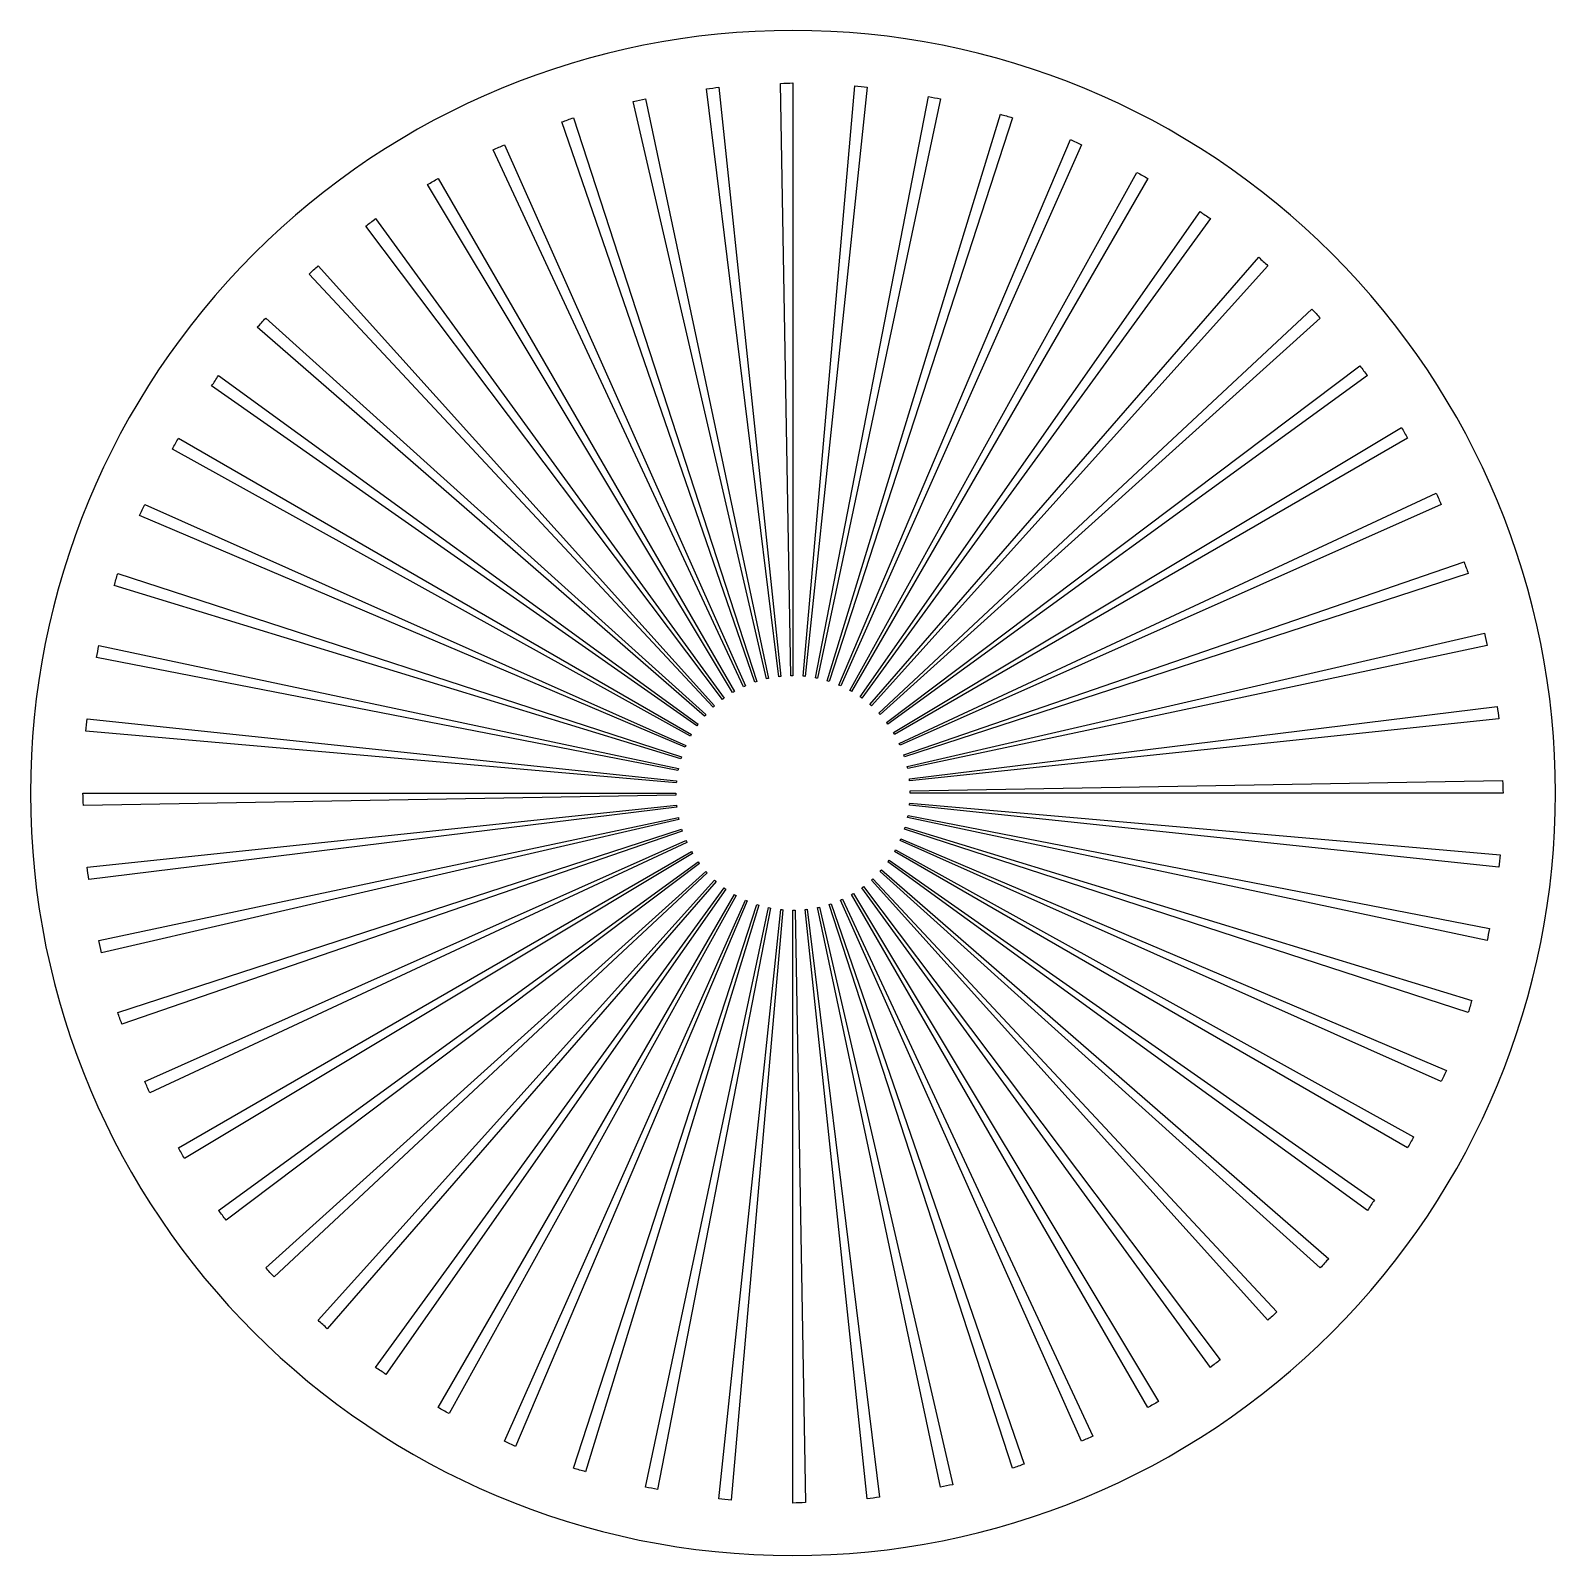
# Model space of a CAD drawing. Extents: x 36 to 166, y 113 to 243.
import ezdxf

# ---------------------------------------------------------------- set-up
doc = ezdxf.new("R2010")
doc.units = 0
doc.layers.add('Ebene_1', color=7, linetype='CONTINUOUS')

msp = doc.modelspace()

# ---------------------------------------------------------------- linework, layer by layer
at = {"layer": 'Ebene_1', "color": 7}
for p, q in [((101.24808, 242.873071), (101.24808, 242.873071)), ((100.03214, 187.81084), (93.880575, 237.90955)), ((94.928056, 238.033057), (100.20474, 187.83044)), ((94.928056, 238.033057), (94.928056, 238.033057)), ((101.07393, 187.88493), (100.19285, 238.364539)), ((101.24808, 238.40616), (101.24808, 238.405644)), ((101.24808, 238.405879), (101.24808, 238.40616)), ((101.24808, 238.405644), (101.24808, 187.89193)), ((102.11883, 187.85315), (106.52011, 238.15708)), ((107.56863, 238.033057), (102.29246, 187.83715)), ((99.001192, 187.63461), (87.642196, 236.836747)), ((88.677791, 237.042936), (99.172241, 187.66921)), ((88.677791, 237.042936), (88.677791, 237.042936)), ((103.15443, 187.70744), (112.78433, 237.249125)), ((113.81889, 237.042936), (103.32496, 187.67334)), ((82.55155, 235.444584), (98.162484, 187.39894)), ((82.55155, 235.444584), (82.55155, 235.444584)), ((104.16884, 187.45476), (118.92866, 235.731905)), ((119.94513, 235.444584), (104.33523, 187.40256)), ((97.997636, 187.34104), (81.560913, 235.079232)), ((97.027669, 186.95242), (75.697705, 232.695398)), ((76.655786, 233.137231), (97.187349, 187.02222)), ((76.655786, 233.137231), (76.655786, 233.137231)), ((105.1512, 187.09718), (124.88178, 233.579582)), ((125.8409, 233.137231), (105.3114, 187.02738)), ((71.017371, 230.264539), (96.253556, 186.55351)), ((71.017371, 230.264539), (71.017371, 230.264539)), ((106.0912, 186.63879), (130.55896, 230.779753)), ((131.47983, 230.264022), (106.24261, 186.55299)), ((96.105762, 186.46051), (70.09598, 229.748291)), ((106.97797, 186.08481), (135.9333, 227.437838)), ((95.240181, 185.87552), (64.855473, 226.197087)), ((65.68488, 226.850793), (95.380225, 185.97835)), ((65.68488, 226.850793), (65.68488, 226.850793)), ((136.8118, 226.850793), (107.11956, 185.98352)), ((107.80169, 185.44092), (140.93042, 223.551253)), ((60.791121, 222.834501), (94.566321, 185.32258)), ((60.791121, 222.834501), (60.791121, 222.834501)), ((141.70556, 222.835018), (107.93243, 185.32516)), ((94.436096, 185.20786), (60.015975, 222.118266)), ((56.315942, 218.359322), (93.827865, 184.58361)), ((56.315942, 218.359322), (56.315942, 218.359322)), ((108.55461, 184.71486), (145.46451, 219.134469)), ((146.18074, 218.359322), (108.6714, 184.58619)), ((93.71366, 184.45131), (55.59919, 217.584176)), ((52.299133, 213.465564), (93.171574, 183.7697)), ((52.299133, 213.465564), (52.299133, 213.465564)), ((109.22641, 183.9144), (149.54333, 214.294971)), ((150.19703, 213.465564), (109.33028, 183.77384)), ((93.068221, 183.62966), (51.712606, 212.587581)), ((48.885905, 208.13359), (92.596932, 182.89689)), ((48.885905, 208.13359), (48.885905, 208.13359)), ((109.81135, 183.04727), (153.09505, 209.054464)), ((153.61078, 208.13359), (109.89975, 182.89637)), ((92.515282, 182.74237), (48.370174, 207.212716)), ((110.30234, 182.12329), (156.04215, 203.452738)), ((92.058467, 181.8029), (45.570862, 201.535543)), ((46.013212, 202.494657), (92.128227, 181.96258)), ((46.013212, 202.494657), (46.013212, 202.494657)), ((156.48399, 202.494657), (110.37414, 181.96516)), ((110.694, 181.15384), (158.42547, 197.58953)), ((43.705343, 196.59889), (91.752022, 180.98796)), ((43.705343, 196.59889), (43.705343, 196.59889)), ((158.79134, 196.59889), (110.7488, 180.98899)), ((91.696212, 180.8226), (43.418538, 195.5819)), ((110.98188, 180.14873), (160.1835, 191.50876)), ((42.106987, 190.47265), (42.106991, 190.47265)), ((42.106991, 190.47265), (91.481238, 179.97769)), ((160.39021, 190.47265), (111.01958, 179.97924)), ((91.448678, 179.80612), (41.900798, 189.43809)), ((111.16319, 179.11934), (161.25631, 185.26987)), ((41.116867, 184.22239), (41.11687, 184.22239)), ((41.11687, 184.22239), (91.320007, 178.94571)), ((161.38033, 184.22239), (111.18339, 178.94622)), ((91.300367, 178.77207), (40.992844, 183.17387)), ((92.596932, 182.89689), (92.596932, 182.89637)), ((111.23621, 178.07599), (161.71106, 178.95759)), ((40.744266, 177.90184), (40.744283, 177.90184)), ((40.744283, 177.90184), (91.258512, 177.90184)), ((91.265212, 177.72769), (40.785606, 176.84661)), ((41.116873, 171.58182), (91.320007, 176.8585)), ((161.37981, 171.58182), (111.17668, 176.8585)), ((111.19628, 177.03161), (111.19631, 177.03161)), ((111.19631, 177.03161), (161.50384, 172.63033)), ((161.75296, 177.90184), (111.23821, 177.90184)), ((91.339647, 176.68538), (41.240897, 170.53382)), ((42.106991, 165.33155), (91.481238, 175.826)), ((91.515858, 175.65495), (42.31318, 164.29544)), ((160.39021, 165.33155), (111.01596, 175.826)), ((111.04796, 175.99705), (111.048, 175.99705)), ((111.048, 175.99705), (160.59588, 166.36611)), ((43.705346, 159.20531), (91.751506, 174.81624)), ((91.809386, 174.65191), (44.070698, 158.21416)), ((158.79134, 159.20531), (110.74518, 174.81624)), ((110.80047, 174.98109), (159.07815, 160.22127)), ((110.80048, 174.98109), (110.80047, 174.98109)), ((46.012692, 153.30955), (92.128227, 173.84111)), ((92.197987, 173.68143), (46.454526, 152.35146)), ((48.885904, 147.67061), (92.597449, 172.9068)), ((153.61078, 147.67061), (109.89975, 172.90732)), ((109.98135, 173.06131), (109.9814, 173.06131)), ((109.9814, 173.06131), (154.12651, 148.59097)), ((156.48399, 153.30955), (110.36846, 173.84111)), ((110.43822, 174.00079), (156.92582, 154.26866)), ((110.43826, 174.00079), (110.43822, 174.00079)), ((92.689949, 172.75952), (49.401635, 146.74974)), ((52.299133, 142.33812), (93.171574, 172.03398)), ((93.275444, 171.89342), (52.953357, 141.50923)), ((150.19755, 142.33812), (109.32511, 172.03398)), ((109.42846, 172.17454), (150.78459, 143.21662)), ((109.42846, 172.17454), (109.42846, 172.17454)), ((56.315426, 137.44436), (93.827348, 171.22008)), ((93.942586, 171.08934), (57.031661, 136.66922)), ((60.790605, 132.96919), (94.566321, 170.48162)), ((94.698612, 170.36794), (61.566268, 132.25243)), ((141.70608, 132.96919), (107.92985, 170.48111)), ((108.0611, 170.59635), (142.48071, 133.68542)), ((108.0611, 170.59635), (108.0611, 170.59635)), ((146.18126, 137.44436), (108.66934, 171.22008)), ((108.78251, 171.35186), (146.89801, 138.22003)), ((108.78251, 171.35186), (108.78251, 171.35186)), ((65.68488, 128.95289), (95.380225, 169.82533)), ((95.520785, 169.72198), (66.562862, 128.36585)), ((71.017371, 125.53961), (96.253556, 169.25069)), ((96.407552, 169.16899), (71.937728, 125.02388)), ((131.47983, 125.53966), (106.24313, 169.25069)), ((106.39041, 169.34319), (132.4007, 126.0554)), ((106.39041, 169.34319), (106.39041, 169.34319)), ((136.8118, 128.95289), (107.11646, 169.82533)), ((107.2565, 169.92869), (137.64121, 129.60712)), ((107.2565, 169.92869), (107.2565, 169.92869)), ((76.655786, 122.66647), (97.187349, 168.78203)), ((97.347546, 168.71223), (77.614901, 122.22463)), ((82.55155, 120.35859), (98.162484, 168.40527)), ((98.327848, 168.34947), (83.568026, 120.0723)), ((88.677791, 118.76029), (99.172241, 168.1345)), ((99.343807, 168.1025), (89.712354, 118.55462)), ((94.928056, 117.7702), (100.20474, 167.97382)), ((100.37785, 167.95422), (95.976571, 117.64618)), ((101.24808, 117.39751), (101.24808, 167.91225)), ((101.24808, 167.91225), (101.2486, 167.91225)), ((101.42223, 167.91925), (101.42223, 167.91902)), ((101.42223, 167.91902), (102.30383, 117.43941)), ((107.56863, 117.77013), (102.29195, 167.97379)), ((102.46506, 167.99342), (108.61663, 117.89416)), ((102.46506, 167.99339), (102.46506, 167.99342)), ((113.81941, 118.76023), (103.32393, 168.13448)), ((103.49549, 168.1691), (114.855, 118.96642)), ((103.49549, 168.16908), (103.49549, 168.1691)), ((119.94513, 120.35863), (104.3342, 168.40527)), ((104.49801, 168.46267), (120.93629, 120.72449)), ((104.49801, 168.46267), (104.49801, 168.46267)), ((125.8409, 122.66646), (105.3083, 168.78199)), ((105.46798, 168.85123), (126.79898, 123.10829)), ((105.46798, 168.85119), (105.46798, 168.85123)), ((43.705346, 159.20479), (43.705346, 159.20531))]:
    msp.add_line(p, q, dxfattribs=at)
for points in [[(101.24808, 242.873071), (84.016699, 242.87303), (67.49109, 236.027836), (55.306712, 223.843361)], [(147.189785, 223.843545), (135.005295, 236.028036), (118.479552, 242.873168), (101.24808, 242.873071)], [(93.880575, 237.90955), (94.22937, 237.953762), (94.578543, 237.994932), (94.928056, 238.033057)], [(100.19285, 238.364539), (100.544466, 238.381388), (100.896223, 238.395169), (101.24808, 238.405879)], [(106.52011, 238.15708), (106.869971, 238.118789), (107.219491, 238.077447), (107.56863, 238.033057)], [(87.642196, 236.836747), (87.986788, 236.908488), (88.331999, 236.97722), (88.677791, 237.042936)], [(112.78433, 237.249125), (113.129776, 237.183403), (113.474642, 237.114671), (113.81889, 237.042936)], [(81.560913, 235.079232), (81.890056, 235.203895), (82.220281, 235.325684), (82.55155, 235.444584)], [(118.92866, 235.731905), (119.268313, 235.639091), (119.607149, 235.543314), (119.94513, 235.444584)], [(75.697705, 232.695398), (76.015775, 232.845457), (76.335148, 232.992741), (76.655786, 233.137231)], [(124.88178, 233.579582), (125.202768, 233.434925), (125.522486, 233.287469), (125.8409, 233.137231)], [(70.09598, 229.748291), (70.401603, 229.923051), (70.708745, 230.09514), (71.017371, 230.264539)], [(130.55896, 230.779753), (130.86741, 230.610523), (131.174379, 230.438606), (131.47983, 230.264022)], [(135.9333, 227.437838), (136.227836, 227.244717), (136.520681, 227.049028), (136.8118, 226.850793)], [(64.855473, 226.197087), (65.130035, 226.417398), (65.406515, 226.635308), (65.68488, 226.850793)], [(55.306712, 223.843361), (43.122335, 211.658885), (36.277274, 195.133221), (36.277372, 177.90184)], [(140.93042, 223.551253), (141.190877, 223.314766), (141.449267, 223.076012), (141.70556, 222.835018)], [(166.21931, 177.90184), (166.219408, 195.133312), (159.374275, 211.659055), (147.189785, 223.843545)], [(60.015975, 222.118266), (60.27227, 222.35926), (60.530662, 222.598014), (60.791121, 222.834501)], [(55.59919, 217.584176), (55.835848, 217.844638), (56.074775, 218.103029), (56.315942, 218.359322)], [(145.46451, 219.134469), (145.705502, 218.878174), (145.944255, 218.619782), (146.18074, 218.359322)], [(51.712606, 212.587581), (51.905558, 212.881942), (52.101074, 213.174615), (52.299133, 213.465564)], [(149.54333, 214.294971), (149.763639, 214.020409), (149.981547, 213.743929), (150.19703, 213.465564)], [(48.370174, 207.212716), (48.539404, 207.521168), (48.711321, 207.828137), (48.885905, 208.13359)], [(153.09505, 209.054464), (153.269634, 208.749011), (153.441551, 208.442042), (153.61078, 208.13359)], [(156.04215, 203.452738), (156.192212, 203.134668), (156.339497, 202.815295), (156.48399, 202.494657)], [(45.570862, 201.535543), (45.715519, 201.856529), (45.862974, 202.176245), (46.013212, 202.494657)], [(158.42547, 197.58953), (158.550306, 197.260387), (158.672267, 196.930161), (158.79134, 196.59889)], [(43.418538, 195.5819), (43.511178, 195.921725), (43.606783, 196.260735), (43.705343, 196.59889)], [(160.1835, 191.50876), (160.255418, 191.163998), (160.324323, 190.818615), (160.39021, 190.47265)], [(41.900798, 189.43809), (41.96652, 189.783536), (42.035252, 190.128402), (42.106987, 190.47265)], [(98.162484, 187.39894), (98.107367, 187.380121), (98.052416, 187.36082), (97.997636, 187.34104)], [(99.172241, 187.66921), (99.115125, 187.658175), (99.058107, 187.646641), (99.001192, 187.63461)], [(100.20474, 187.83044), (100.147151, 187.824407), (100.089615, 187.817873), (100.03214, 187.81084)], [(101.24808, 187.89193), (101.190011, 187.890103), (101.131959, 187.88777), (101.07393, 187.88493)], [(102.29246, 187.83715), (102.234631, 187.842988), (102.176752, 187.848322), (102.11883, 187.85315)], [(103.32496, 187.67334), (103.268217, 187.685201), (103.211371, 187.696568), (103.15443, 187.70744)], [(104.33523, 187.40256), (104.27992, 187.420444), (104.224454, 187.437844), (104.16884, 187.45476)], [(95.380225, 185.97835), (95.333246, 185.94448), (95.286563, 185.910202), (95.240181, 185.87552)], [(96.253556, 186.55351), (96.204021, 186.522941), (96.154755, 186.49194), (96.105762, 186.46051)], [(97.187349, 187.02222), (97.13392, 186.999418), (97.080692, 186.97615), (97.027669, 186.95242)], [(105.3114, 187.02738), (105.258205, 187.051113), (105.204802, 187.074381), (105.1512, 187.09718)], [(106.24261, 186.55299), (106.19239, 186.582029), (106.141918, 186.61063), (106.0912, 186.63879)], [(107.11956, 185.98352), (107.072658, 186.017694), (107.02546, 186.051459), (106.97797, 186.08481)], [(93.827865, 184.58361), (93.789412, 184.539844), (93.751342, 184.495742), (93.71366, 184.45131)], [(94.566321, 185.32258), (94.522581, 185.284718), (94.479171, 185.246476), (94.436096, 185.20786)], [(107.93243, 185.32516), (107.889188, 185.364127), (107.845606, 185.402715), (107.80169, 185.44092)], [(108.6714, 184.58619), (108.632844, 184.629418), (108.593912, 184.672309), (108.55461, 184.71486)], [(161.25631, 185.26987), (161.300693, 184.921077), (161.342034, 184.571904), (161.38033, 184.22239)], [(40.992844, 183.17387), (41.031135, 183.523731), (41.072477, 183.873251), (41.116867, 184.22239)], [(93.171574, 183.7697), (93.136717, 183.723321), (93.102265, 183.676639), (93.068221, 183.62966)], [(109.33028, 183.77384), (109.296067, 183.820995), (109.261443, 183.86785), (109.22641, 183.9144)], [(92.128227, 181.96258), (92.10451, 181.909557), (92.081256, 181.856328), (92.058467, 181.8029)], [(92.596932, 182.89637), (92.569268, 182.845275), (92.54205, 182.79394), (92.515282, 182.74237)], [(109.89975, 182.89637), (109.870724, 182.946927), (109.841256, 182.997229), (109.81135, 183.04727)], [(110.37414, 181.96516), (110.350665, 182.018077), (110.326731, 182.070789), (110.30234, 182.12329)], [(91.752022, 180.98796), (91.732938, 180.933004), (91.714333, 180.877881), (91.696212, 180.8226)], [(110.7488, 180.98899), (110.731011, 181.044098), (110.712744, 181.09905), (110.694, 181.15384)], [(91.481238, 179.97769), (91.469885, 179.920596), (91.459031, 179.863404), (91.448678, 179.80612)], [(111.01958, 179.97924), (111.007505, 180.035845), (110.994937, 180.092344), (110.98188, 180.14873)], [(91.320007, 178.94571), (91.312954, 178.887888), (91.306407, 178.830006), (91.300367, 178.77207)], [(111.18339, 178.94622), (111.17716, 179.003984), (111.170427, 179.061693), (111.16319, 179.11934)], [(111.23821, 177.90184), (111.238049, 177.959895), (111.237383, 178.017947), (111.23621, 178.07599)], [(161.71106, 178.95759), (161.728099, 178.605802), (161.742066, 178.253872), (161.75296, 177.90184)], [(36.277372, 177.90184), (36.277456, 142.019543), (65.365783, 112.931216), (101.24808, 112.93113)], [(40.785606, 176.84661), (40.768757, 177.198226), (40.754976, 177.549983), (40.744266, 177.90184)], [(91.258512, 177.90184), (91.260239, 177.843772), (91.262472, 177.785719), (91.265212, 177.72769)], [(91.320007, 176.8585), (91.32605, 176.800737), (91.332597, 176.743028), (91.339647, 176.68538)], [(111.17668, 176.8585), (111.183716, 176.916145), (111.19025, 176.973851), (111.19628, 177.03161)], [(147.189601, 131.960471), (159.374076, 144.144849), (166.219269, 160.670459), (166.21931, 177.90184)], [(91.481238, 175.826), (91.49228, 175.768884), (91.50382, 175.711865), (91.515858, 175.65495)], [(111.01596, 175.826), (111.027123, 175.882923), (111.03779, 175.939942), (111.04796, 175.99705)], [(91.751506, 174.81624), (91.770321, 174.761296), (91.789615, 174.706517), (91.809386, 174.65191)], [(110.74518, 174.81624), (110.764091, 174.871029), (110.782525, 174.925981), (110.80048, 174.98109)], [(92.128227, 173.84111), (92.151016, 173.787682), (92.17427, 173.734453), (92.197987, 173.68143)], [(92.597449, 172.9068), (92.627854, 172.857439), (92.658689, 172.808344), (92.689949, 172.75952)], [(109.89975, 172.90732), (109.927397, 172.958412), (109.954598, 173.009744), (109.98135, 173.06131)], [(110.36846, 173.84111), (110.39219, 173.894133), (110.415458, 173.947361), (110.43826, 174.00079)], [(41.240897, 170.53382), (41.19651, 170.882786), (41.155167, 171.232133), (41.116873, 171.58182)], [(93.171574, 172.03398), (93.205787, 171.986825), (93.240411, 171.93997), (93.275444, 171.89342)], [(109.32511, 172.03398), (109.359968, 172.080532), (109.39442, 172.127387), (109.42846, 172.17454)], [(161.50384, 172.63033), (161.465547, 172.280473), (161.424202, 171.930956), (161.37981, 171.58182)], [(93.827348, 171.22008), (93.86538, 171.176166), (93.903794, 171.132584), (93.942586, 171.08934)], [(94.566321, 170.48162), (94.610086, 170.443342), (94.654185, 170.405448), (94.698612, 170.36794)], [(107.92985, 170.48111), (107.973935, 170.51914), (108.017687, 170.557555), (108.0611, 170.59635)], [(108.66934, 171.22008), (108.707445, 171.263678), (108.745169, 171.307606), (108.78251, 171.35186)], [(95.380225, 169.82533), (95.426777, 169.790472), (95.473632, 169.75602), (95.520785, 169.72198)], [(96.253556, 169.25069), (96.304649, 169.223009), (96.355983, 169.195775), (96.407552, 169.16899)], [(106.24313, 169.25069), (106.292491, 169.281095), (106.341586, 169.31193), (106.39041, 169.34319)], [(107.11646, 169.82533), (107.163439, 169.859376), (107.210121, 169.893831), (107.2565, 169.92869)], [(97.187349, 168.78203), (97.240543, 168.758297), (97.293945, 168.735029), (97.347546, 168.71223)], [(98.162484, 168.40527), (98.217442, 168.386189), (98.272565, 168.367588), (98.327848, 168.34947)], [(99.172241, 168.1345), (99.229335, 168.123334), (99.286526, 168.112667), (99.343807, 168.1025)], [(100.20474, 167.97382), (100.262385, 167.966784), (100.320091, 167.96025), (100.37785, 167.95422)], [(101.2486, 167.91225), (101.306496, 167.91408), (101.364375, 167.916413), (101.42223, 167.91925)], [(102.29195, 167.97379), (102.349709, 167.97982), (102.407415, 167.986354), (102.46506, 167.99339)], [(103.32393, 168.13448), (103.381217, 168.145512), (103.438405, 168.157046), (103.49549, 168.16908)], [(104.3342, 168.40527), (104.388969, 168.423929), (104.443574, 168.443063), (104.49801, 168.46267)], [(105.3083, 168.78199), (105.361727, 168.804593), (105.414955, 168.82766), (105.46798, 168.85119)], [(160.59588, 166.36611), (160.530331, 166.020666), (160.461771, 165.675799), (160.39021, 165.33155)], [(42.31318, 164.29544), (42.241436, 164.640203), (42.172704, 164.985587), (42.106991, 165.33155)], [(159.07815, 160.22127), (158.985503, 159.881789), (158.889896, 159.543123), (158.79134, 159.20531)], [(44.070698, 158.21416), (43.946035, 158.543301), (43.824246, 158.873524), (43.705346, 159.20479)], [(156.92582, 154.26866), (156.781336, 153.947678), (156.634054, 153.627962), (156.48399, 153.30955)], [(46.454526, 152.35146), (46.304466, 152.669533), (46.157183, 152.988909), (46.012692, 153.30955)], [(154.12651, 148.59097), (153.957278, 148.28269), (153.785361, 147.975892), (153.61078, 147.67061)], [(49.401635, 146.74974), (49.227051, 147.055191), (49.055134, 147.36216), (48.885904, 147.67061)], [(150.78459, 143.21662), (150.591471, 142.922084), (150.395783, 142.629239), (150.19755, 142.33812)], [(52.953357, 141.50923), (52.732875, 141.783618), (52.514792, 142.059926), (52.299133, 142.33812)], [(146.89801, 138.22003), (146.661355, 137.959393), (146.422429, 137.700827), (146.18126, 137.44436)], [(57.031661, 136.66922), (56.790667, 136.925513), (56.551913, 137.183903), (56.315426, 137.44436)], [(61.566268, 132.25243), (61.305633, 132.489089), (61.047069, 132.728018), (60.790605, 132.96919)], [(142.48071, 133.68542), (142.224586, 133.44443), (141.966367, 133.205678), (141.70608, 132.96919)], [(101.24808, 112.93113), (118.479461, 112.931033), (135.005126, 119.776094), (147.189601, 131.960471)], [(66.562862, 128.36585), (66.268499, 128.558972), (65.975827, 128.754659), (65.68488, 128.95289)], [(137.64121, 129.60712), (137.366649, 129.386634), (137.090169, 129.168549), (136.8118, 128.95289)], [(132.4007, 126.0554), (132.095249, 125.880813), (131.78828, 125.708893), (131.47983, 125.53966)], [(71.937728, 125.02388), (71.629449, 125.193112), (71.322652, 125.365029), (71.017371, 125.53961)], [(77.614901, 122.22463), (77.293917, 122.369117), (76.9742, 122.516403), (76.655786, 122.66647)], [(126.79898, 123.10829), (126.48091, 122.958232), (126.161538, 122.810949), (125.8409, 122.66646)], [(83.568026, 120.0723), (83.228374, 120.164771), (82.889536, 120.260205), (82.55155, 120.35859)], [(120.93629, 120.72449), (120.606974, 120.599654), (120.276575, 120.477696), (119.94513, 120.35863)], [(89.712354, 118.55462), (89.366909, 118.620169), (89.022041, 118.688729), (88.677791, 118.76029)], [(114.855, 118.96642), (114.51041, 118.894679), (114.1652, 118.825946), (113.81941, 118.76023)], [(95.976571, 117.64618), (95.626712, 117.68447), (95.277194, 117.725811), (94.928056, 117.7702)], [(102.30383, 117.43941), (101.952042, 117.422371), (101.600112, 117.408404), (101.24808, 117.39751)], [(108.61663, 117.89416), (108.267664, 117.849771), (107.918317, 117.808426), (107.56863, 117.77013)]]:
    msp.add_open_spline(points, degree=3, dxfattribs=at)

doc.saveas('drawing.dxf')
